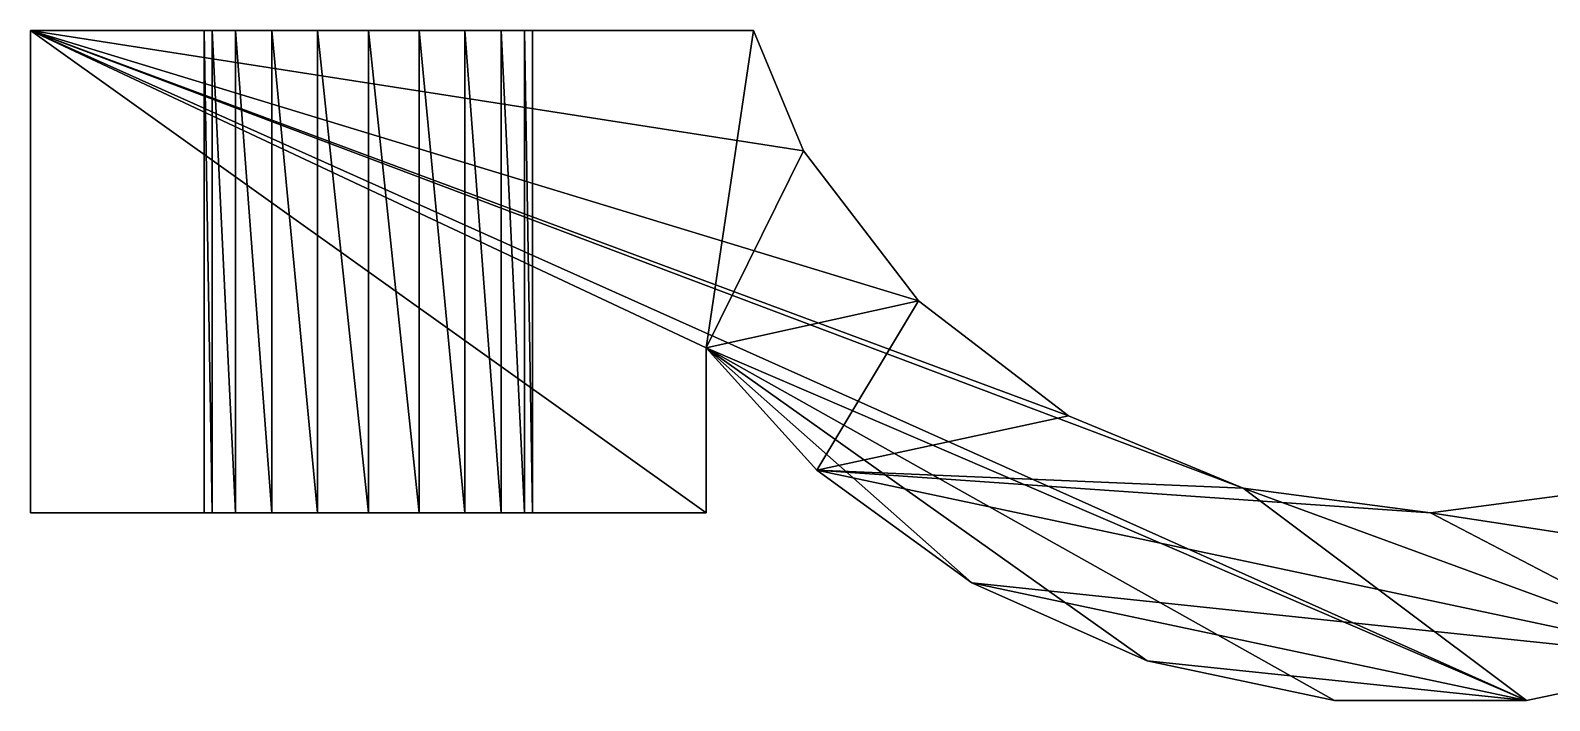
# Model space of a CAD drawing. Header units: metres. Extents: x -39.5 to 34.5, y -10 to 10.
# Drawn here: x -39.5 to -23.77, y -9.45 to -2.5 of the extents above; entities that cross this region are included whole.
import ezdxf

# ---------------------------------------------------------------- set-up
doc = ezdxf.new("R2010")
doc.units = ezdxf.units.M

msp = doc.modelspace()

# ---------------------------------------------------------------- linework, layer by layer
for points in [[(-39.5, -7.5, 17.5), (-39.5, -7.5, 32.5), (-39.5, -2.5, 17.5)], [(-39.5, -2.5, 17.5), (-39.5, -7.5, 32.5), (-39.5, -2.5, 32.5)], [(-39.5, -7.5, 17.5), (-39.5, -2.5, 17.5), (-32.5, -7.5, 17.5)], [(-32.5, -5.79016, 17.5), (-39.5, -2.5, 17.5), (-32.013, -2.5, 17.5)], [(-32.5, -7.5, 17.5), (-39.5, -2.5, 17.5), (-32.5, -5.79016, 17.5)], [(-37.375301, -2.5, 24.000799), (-32.013, -2.5, 17.5), (-39.5, -2.5, 17.5)], [(-39.5, -2.5, 32.5), (-37.616798, -2.5, 24.474701), (-39.5, -2.5, 17.5)], [(-37.616798, -2.5, 24.474701), (-37.375301, -2.5, 24.000799), (-39.5, -2.5, 17.5)], [(-35.474701, -2.5, 26.6168), (-39.5, -2.5, 32.5), (-35.000801, -2.5, 26.375299)], [(-32.013, -2.5, 32.5), (-34.624699, -2.5, 25.999201), (-39.5, -2.5, 32.5)], [(-34.624699, -2.5, 25.999201), (-35.000801, -2.5, 26.375299), (-39.5, -2.5, 32.5)], [(-36.525299, -2.5, 26.6168), (-39.5, -2.5, 32.5), (-36, -2.5, 26.700001)], [(-35.474701, -2.5, 26.6168), (-36, -2.5, 26.700001), (-39.5, -2.5, 32.5)], [(-36.999199, -2.5, 26.375299), (-39.5, -2.5, 32.5), (-36.525299, -2.5, 26.6168)], [(-37.375301, -2.5, 25.999201), (-39.5, -2.5, 32.5), (-36.999199, -2.5, 26.375299)], [(-37.616798, -2.5, 25.525299), (-39.5, -2.5, 32.5), (-37.375301, -2.5, 25.999201)], [(-39.5, -2.5, 32.5), (-37.616798, -2.5, 25.525299), (-37.700001, -2.5, 25)], [(-39.5, -2.5, 32.5), (-37.700001, -2.5, 25), (-37.616798, -2.5, 24.474701)], [(-39.5, -2.5, 32.5), (-39.5, -7.5, 32.5), (-32.5, -7.5, 32.5)], [(-24.007, -9.44796, 32.5), (-39.5, -2.5, 32.5), (-32.5, -5.79016, 32.5)], [(-32.5, -5.79016, 32.5), (-39.5, -2.5, 32.5), (-32.5, -7.5, 32.5)], [(-31.495199, -3.75, 32.5), (-32.013, -2.5, 32.5), (-39.5, -2.5, 32.5)], [(-24.007, -9.44796, 32.5), (-26.941099, -7.24444, 32.5), (-39.5, -2.5, 32.5)], [(-28.75, -6.49519, 32.5), (-30.303301, -5.3033, 32.5), (-39.5, -2.5, 32.5)], [(-30.303301, -5.3033, 32.5), (-31.495199, -3.75, 32.5), (-39.5, -2.5, 32.5)], [(-26.941099, -7.24444, 32.5), (-28.75, -6.49519, 32.5), (-39.5, -2.5, 32.5)], [(-39.5, -7.5, -32.5), (-39.5, -7.5, -17.5), (-39.5, -2.5, -32.5)], [(-39.5, -2.5, -32.5), (-39.5, -7.5, -17.5), (-39.5, -2.5, -17.5)], [(-39.5, -7.5, -32.5), (-39.5, -2.5, -32.5), (-32.5, -7.5, -32.5)], [(-32.5, -5.79016, -32.5), (-39.5, -2.5, -32.5), (-32.013, -2.5, -32.5)], [(-32.5, -7.5, -32.5), (-39.5, -2.5, -32.5), (-32.5, -5.79016, -32.5)], [(-36.999199, -2.5, -29.441999), (-32.013, -2.5, -32.5), (-39.5, -2.5, -32.5)], [(-39.5, -2.5, -17.5), (-37.616798, -2.5, -28.591999), (-39.5, -2.5, -32.5)], [(-37.616798, -2.5, -28.591999), (-37.375301, -2.5, -29.065901), (-39.5, -2.5, -32.5)], [(-37.375301, -2.5, -29.065901), (-36.999199, -2.5, -29.441999), (-39.5, -2.5, -32.5)], [(-37.700001, -2.5, -21.9333), (-39.5, -2.5, -17.5), (-37.616798, -2.5, -21.408001)], [(-36.525299, -2.5, -26.4499), (-39.5, -2.5, -17.5), (-37.616798, -2.5, -22.4587)], [(-36.999199, -2.5, -26.691299), (-39.5, -2.5, -17.5), (-36.525299, -2.5, -26.4499)], [(-37.616798, -2.5, -22.4587), (-39.5, -2.5, -17.5), (-37.700001, -2.5, -21.9333)], [(-39.5, -2.5, -17.5), (-36.999199, -2.5, -26.691299), (-37.375301, -2.5, -27.0674)], [(-39.5, -2.5, -17.5), (-37.375301, -2.5, -27.0674), (-37.616798, -2.5, -27.5413)], [(-39.5, -2.5, -17.5), (-37.616798, -2.5, -27.5413), (-37.700001, -2.5, -28.0667)], [(-39.5, -2.5, -17.5), (-37.700001, -2.5, -28.0667), (-37.616798, -2.5, -28.591999)], [(-36, -2.5, -20.233299), (-39.5, -2.5, -17.5), (-35.474701, -2.5, -20.3165)], [(-32.013, -2.5, -17.5), (-35.000801, -2.5, -20.558001), (-39.5, -2.5, -17.5)], [(-35.000801, -2.5, -20.558001), (-35.474701, -2.5, -20.3165), (-39.5, -2.5, -17.5)], [(-37.616798, -2.5, -21.408001), (-39.5, -2.5, -17.5), (-37.375301, -2.5, -20.934099)], [(-36, -2.5, -20.233299), (-36.525299, -2.5, -20.3165), (-39.5, -2.5, -17.5)], [(-36.525299, -2.5, -20.3165), (-36.999199, -2.5, -20.558001), (-39.5, -2.5, -17.5)], [(-36.999199, -2.5, -20.558001), (-37.375301, -2.5, -20.934099), (-39.5, -2.5, -17.5)], [(-39.5, -2.5, -17.5), (-39.5, -7.5, -17.5), (-32.5, -7.5, -17.5)], [(-24.007, -9.44796, -17.5), (-39.5, -2.5, -17.5), (-32.5, -5.79016, -17.5)], [(-32.5, -5.79016, -17.5), (-39.5, -2.5, -17.5), (-32.5, -7.5, -17.5)], [(-31.495199, -3.75, -17.5), (-32.013, -2.5, -17.5), (-39.5, -2.5, -17.5)], [(-24.007, -9.44796, -17.5), (-26.941099, -7.24444, -17.5), (-39.5, -2.5, -17.5)], [(-28.75, -6.49519, -17.5), (-30.303301, -5.3033, -17.5), (-39.5, -2.5, -17.5)], [(-30.303301, -5.3033, -17.5), (-31.495199, -3.75, -17.5), (-39.5, -2.5, -17.5)], [(-26.941099, -7.24444, -17.5), (-28.75, -6.49519, -17.5), (-39.5, -2.5, -17.5)], [(-37.616798, -7.5, 24.474701), (-37.616798, -2.5, 24.474701), (-37.700001, -2.5, 25)], [(-37.700001, -7.5, 25), (-37.616798, -7.5, 24.474701), (-37.700001, -2.5, 25)], [(-37.700001, -2.5, 25), (-37.616798, -2.5, 25.525299), (-37.616798, -7.5, 25.525299)], [(-37.700001, -7.5, 25), (-37.700001, -2.5, 25), (-37.616798, -7.5, 25.525299)], [(-37.616798, -7.5, -28.591999), (-37.616798, -2.5, -28.591999), (-37.700001, -2.5, -28.0667)], [(-37.700001, -7.5, -28.0667), (-37.616798, -7.5, -28.591999), (-37.700001, -2.5, -28.0667)], [(-37.700001, -2.5, -28.0667), (-37.616798, -2.5, -27.5413), (-37.616798, -7.5, -27.5413)], [(-37.700001, -7.5, -28.0667), (-37.700001, -2.5, -28.0667), (-37.616798, -7.5, -27.5413)], [(-37.616798, -7.5, -22.4587), (-37.616798, -2.5, -22.4587), (-37.700001, -2.5, -21.9333)], [(-37.700001, -7.5, -21.9333), (-37.616798, -7.5, -22.4587), (-37.700001, -2.5, -21.9333)], [(-37.700001, -2.5, -21.9333), (-37.616798, -2.5, -21.408001), (-37.616798, -7.5, -21.408001)], [(-37.700001, -7.5, -21.9333), (-37.700001, -2.5, -21.9333), (-37.616798, -7.5, -21.408001)], [(-37.375301, -7.5, 24.000799), (-37.375301, -2.5, 24.000799), (-37.616798, -2.5, 24.474701)], [(-37.616798, -7.5, 24.474701), (-37.375301, -7.5, 24.000799), (-37.616798, -2.5, 24.474701)], [(-37.616798, -2.5, 25.525299), (-37.375301, -2.5, 25.999201), (-37.375301, -7.5, 25.999201)], [(-37.616798, -7.5, 25.525299), (-37.616798, -2.5, 25.525299), (-37.375301, -7.5, 25.999201)], [(-37.375301, -2.5, -22.9326), (-36, -2.5, -26.366699), (-37.616798, -2.5, -22.4587)], [(-36.525299, -2.5, -26.4499), (-37.616798, -2.5, -22.4587), (-36, -2.5, -26.366699)], [(-37.375301, -7.5, -29.065901), (-37.375301, -2.5, -29.065901), (-37.616798, -2.5, -28.591999)], [(-37.616798, -7.5, -28.591999), (-37.375301, -7.5, -29.065901), (-37.616798, -2.5, -28.591999)], [(-37.616798, -2.5, -27.5413), (-37.375301, -2.5, -27.0674), (-37.375301, -7.5, -27.0674)], [(-37.616798, -7.5, -27.5413), (-37.616798, -2.5, -27.5413), (-37.375301, -7.5, -27.0674)], [(-37.375301, -7.5, -22.9326), (-37.375301, -2.5, -22.9326), (-37.616798, -2.5, -22.4587)], [(-37.616798, -7.5, -22.4587), (-37.375301, -7.5, -22.9326), (-37.616798, -2.5, -22.4587)], [(-37.616798, -2.5, -21.408001), (-37.375301, -2.5, -20.934099), (-37.375301, -7.5, -20.934099)], [(-37.616798, -7.5, -21.408001), (-37.616798, -2.5, -21.408001), (-37.375301, -7.5, -20.934099)], [(-36.999199, -2.5, 23.624701), (-32.013, -2.5, 17.5), (-37.375301, -2.5, 24.000799)], [(-36.999199, -7.5, 23.624701), (-36.999199, -2.5, 23.624701), (-37.375301, -2.5, 24.000799)], [(-37.375301, -7.5, 24.000799), (-36.999199, -7.5, 23.624701), (-37.375301, -2.5, 24.000799)], [(-37.375301, -2.5, 25.999201), (-36.999199, -2.5, 26.375299), (-36.999199, -7.5, 26.375299)], [(-37.375301, -7.5, 25.999201), (-37.375301, -2.5, 25.999201), (-36.999199, -7.5, 26.375299)], [(-36.999199, -2.5, -23.308701), (-36, -2.5, -26.366699), (-37.375301, -2.5, -22.9326)], [(-36.999199, -7.5, -29.441999), (-36.999199, -2.5, -29.441999), (-37.375301, -2.5, -29.065901)], [(-37.375301, -7.5, -29.065901), (-36.999199, -7.5, -29.441999), (-37.375301, -2.5, -29.065901)], [(-37.375301, -2.5, -27.0674), (-36.999199, -2.5, -26.691299), (-36.999199, -7.5, -26.691299)], [(-37.375301, -7.5, -27.0674), (-37.375301, -2.5, -27.0674), (-36.999199, -7.5, -26.691299)], [(-36.999199, -7.5, -23.308701), (-36.999199, -2.5, -23.308701), (-37.375301, -2.5, -22.9326)], [(-37.375301, -7.5, -22.9326), (-36.999199, -7.5, -23.308701), (-37.375301, -2.5, -22.9326)], [(-37.375301, -2.5, -20.934099), (-36.999199, -2.5, -20.558001), (-36.999199, -7.5, -20.558001)], [(-37.375301, -7.5, -20.934099), (-37.375301, -2.5, -20.934099), (-36.999199, -7.5, -20.558001)], [(-36.525299, -2.5, 23.3832), (-32.013, -2.5, 17.5), (-36.999199, -2.5, 23.624701)], [(-36.525299, -7.5, 23.3832), (-36.525299, -2.5, 23.3832), (-36.999199, -2.5, 23.624701)], [(-36.999199, -7.5, 23.624701), (-36.525299, -7.5, 23.3832), (-36.999199, -2.5, 23.624701)], [(-36.525299, -2.5, 26.6168), (-36.525299, -7.5, 26.6168), (-36.999199, -2.5, 26.375299)], [(-36.999199, -2.5, 26.375299), (-36.525299, -7.5, 26.6168), (-36.999199, -7.5, 26.375299)], [(-36.525299, -2.5, -29.6835), (-32.013, -2.5, -32.5), (-36.999199, -2.5, -29.441999)], [(-36, -2.5, -26.366699), (-36.999199, -2.5, -23.308701), (-35.474701, -2.5, -26.4499)], [(-36.525299, -2.5, -23.5501), (-35.474701, -2.5, -26.4499), (-36.999199, -2.5, -23.308701)], [(-36.525299, -7.5, -29.6835), (-36.525299, -2.5, -29.6835), (-36.999199, -2.5, -29.441999)], [(-36.999199, -7.5, -29.441999), (-36.525299, -7.5, -29.6835), (-36.999199, -2.5, -29.441999)], [(-36.525299, -2.5, -26.4499), (-36.525299, -7.5, -26.4499), (-36.999199, -2.5, -26.691299)], [(-36.999199, -2.5, -26.691299), (-36.525299, -7.5, -26.4499), (-36.999199, -7.5, -26.691299)], [(-36.525299, -7.5, -23.5501), (-36.525299, -2.5, -23.5501), (-36.999199, -2.5, -23.308701)], [(-36.999199, -7.5, -23.308701), (-36.525299, -7.5, -23.5501), (-36.999199, -2.5, -23.308701)], [(-36.525299, -2.5, -20.3165), (-36.525299, -7.5, -20.3165), (-36.999199, -2.5, -20.558001)], [(-36.999199, -2.5, -20.558001), (-36.525299, -7.5, -20.3165), (-36.999199, -7.5, -20.558001)], [(-36, -2.5, 23.299999), (-32.013, -2.5, 17.5), (-36.525299, -2.5, 23.3832)], [(-36, -7.5, 23.299999), (-36, -2.5, 23.299999), (-36.525299, -2.5, 23.3832)], [(-36.525299, -7.5, 23.3832), (-36, -7.5, 23.299999), (-36.525299, -2.5, 23.3832)], [(-36, -2.5, 26.700001), (-36, -7.5, 26.700001), (-36.525299, -2.5, 26.6168)], [(-36.525299, -2.5, 26.6168), (-36, -7.5, 26.700001), (-36.525299, -7.5, 26.6168)], [(-35.000801, -2.5, -26.691299), (-36.525299, -2.5, -23.5501), (-34.624699, -2.5, -27.0674)], [(-36, -2.5, -23.633301), (-34.624699, -2.5, -27.0674), (-36.525299, -2.5, -23.5501)], [(-36.525299, -2.5, -23.5501), (-35.000801, -2.5, -26.691299), (-35.474701, -2.5, -26.4499)], [(-36, -2.5, -29.766701), (-32.013, -2.5, -32.5), (-36.525299, -2.5, -29.6835)], [(-36, -7.5, -29.766701), (-36, -2.5, -29.766701), (-36.525299, -2.5, -29.6835)], [(-36.525299, -7.5, -29.6835), (-36, -7.5, -29.766701), (-36.525299, -2.5, -29.6835)], [(-36, -2.5, -26.366699), (-36, -7.5, -26.366699), (-36.525299, -2.5, -26.4499)], [(-36.525299, -2.5, -26.4499), (-36, -7.5, -26.366699), (-36.525299, -7.5, -26.4499)], [(-36, -7.5, -23.633301), (-36, -2.5, -23.633301), (-36.525299, -2.5, -23.5501)], [(-36.525299, -7.5, -23.5501), (-36, -7.5, -23.633301), (-36.525299, -2.5, -23.5501)], [(-36, -2.5, -20.233299), (-36, -7.5, -20.233299), (-36.525299, -2.5, -20.3165)], [(-36.525299, -2.5, -20.3165), (-36, -7.5, -20.233299), (-36.525299, -7.5, -20.3165)], [(-35.474701, -2.5, 23.3832), (-32.013, -2.5, 17.5), (-36, -2.5, 23.299999)], [(-35.474701, -7.5, 23.3832), (-35.474701, -2.5, 23.3832), (-36, -2.5, 23.299999)], [(-36, -7.5, 23.299999), (-35.474701, -7.5, 23.3832), (-36, -2.5, 23.299999)], [(-35.474701, -2.5, 26.6168), (-35.474701, -7.5, 26.6168), (-36, -2.5, 26.700001)], [(-36, -2.5, 26.700001), (-35.474701, -7.5, 26.6168), (-36, -7.5, 26.700001)], [(-35.474701, -2.5, -29.6835), (-32.013, -2.5, -32.5), (-36, -2.5, -29.766701)], [(-35.474701, -2.5, -23.5501), (-34.624699, -2.5, -27.0674), (-36, -2.5, -23.633301)], [(-35.474701, -7.5, -29.6835), (-35.474701, -2.5, -29.6835), (-36, -2.5, -29.766701)], [(-36, -7.5, -29.766701), (-35.474701, -7.5, -29.6835), (-36, -2.5, -29.766701)], [(-35.474701, -2.5, -26.4499), (-35.474701, -7.5, -26.4499), (-36, -2.5, -26.366699)], [(-36, -2.5, -26.366699), (-35.474701, -7.5, -26.4499), (-36, -7.5, -26.366699)], [(-35.474701, -7.5, -23.5501), (-35.474701, -2.5, -23.5501), (-36, -2.5, -23.633301)], [(-36, -7.5, -23.633301), (-35.474701, -7.5, -23.5501), (-36, -2.5, -23.633301)], [(-35.474701, -2.5, -20.3165), (-35.474701, -7.5, -20.3165), (-36, -2.5, -20.233299)], [(-36, -2.5, -20.233299), (-35.474701, -7.5, -20.3165), (-36, -7.5, -20.233299)], [(-35.000801, -2.5, 23.624701), (-32.013, -2.5, 17.5), (-35.474701, -2.5, 23.3832)], [(-35.000801, -7.5, 23.624701), (-35.000801, -2.5, 23.624701), (-35.474701, -2.5, 23.3832)], [(-35.474701, -7.5, 23.3832), (-35.000801, -7.5, 23.624701), (-35.474701, -2.5, 23.3832)], [(-35.000801, -2.5, 26.375299), (-35.000801, -7.5, 26.375299), (-35.474701, -2.5, 26.6168)], [(-35.474701, -2.5, 26.6168), (-35.000801, -7.5, 26.375299), (-35.474701, -7.5, 26.6168)], [(-35.000801, -2.5, -29.441999), (-32.013, -2.5, -32.5), (-35.474701, -2.5, -29.6835)], [(-35.000801, -2.5, -23.308701), (-34.624699, -2.5, -27.0674), (-35.474701, -2.5, -23.5501)], [(-35.000801, -7.5, -29.441999), (-35.000801, -2.5, -29.441999), (-35.474701, -2.5, -29.6835)], [(-35.474701, -7.5, -29.6835), (-35.000801, -7.5, -29.441999), (-35.474701, -2.5, -29.6835)], [(-35.000801, -2.5, -26.691299), (-35.000801, -7.5, -26.691299), (-35.474701, -2.5, -26.4499)], [(-35.474701, -2.5, -26.4499), (-35.000801, -7.5, -26.691299), (-35.474701, -7.5, -26.4499)], [(-35.000801, -7.5, -23.308701), (-35.000801, -2.5, -23.308701), (-35.474701, -2.5, -23.5501)], [(-35.474701, -7.5, -23.5501), (-35.000801, -7.5, -23.308701), (-35.474701, -2.5, -23.5501)], [(-35.000801, -2.5, -20.558001), (-35.000801, -7.5, -20.558001), (-35.474701, -2.5, -20.3165)], [(-35.474701, -2.5, -20.3165), (-35.000801, -7.5, -20.558001), (-35.474701, -7.5, -20.3165)], [(-34.624699, -2.5, 24.000799), (-32.013, -2.5, 17.5), (-35.000801, -2.5, 23.624701)], [(-34.624699, -2.5, 24.000799), (-35.000801, -2.5, 23.624701), (-34.624699, -7.5, 24.000799)], [(-34.624699, -7.5, 24.000799), (-35.000801, -2.5, 23.624701), (-35.000801, -7.5, 23.624701)], [(-34.624699, -2.5, 25.999201), (-34.624699, -7.5, 25.999201), (-35.000801, -2.5, 26.375299)], [(-35.000801, -2.5, 26.375299), (-34.624699, -7.5, 25.999201), (-35.000801, -7.5, 26.375299)], [(-34.624699, -2.5, -29.065901), (-32.013, -2.5, -32.5), (-35.000801, -2.5, -29.441999)], [(-34.624699, -2.5, -22.9326), (-34.624699, -2.5, -27.0674), (-35.000801, -2.5, -23.308701)], [(-32.013, -2.5, -17.5), (-34.624699, -2.5, -20.934099), (-35.000801, -2.5, -20.558001)], [(-34.624699, -2.5, -29.065901), (-35.000801, -2.5, -29.441999), (-34.624699, -7.5, -29.065901)], [(-34.624699, -7.5, -29.065901), (-35.000801, -2.5, -29.441999), (-35.000801, -7.5, -29.441999)], [(-34.624699, -2.5, -27.0674), (-34.624699, -7.5, -27.0674), (-35.000801, -2.5, -26.691299)], [(-35.000801, -2.5, -26.691299), (-34.624699, -7.5, -27.0674), (-35.000801, -7.5, -26.691299)], [(-34.624699, -2.5, -22.9326), (-35.000801, -2.5, -23.308701), (-34.624699, -7.5, -22.9326)], [(-34.624699, -7.5, -22.9326), (-35.000801, -2.5, -23.308701), (-35.000801, -7.5, -23.308701)], [(-34.624699, -2.5, -20.934099), (-34.624699, -7.5, -20.934099), (-35.000801, -2.5, -20.558001)], [(-35.000801, -2.5, -20.558001), (-34.624699, -7.5, -20.934099), (-35.000801, -7.5, -20.558001)], [(-34.383202, -2.5, 24.474701), (-32.013, -2.5, 17.5), (-34.624699, -2.5, 24.000799)], [(-32.013, -2.5, 32.5), (-34.383202, -2.5, 25.525299), (-34.624699, -2.5, 25.999201)], [(-34.383202, -2.5, 24.474701), (-34.624699, -2.5, 24.000799), (-34.383202, -7.5, 24.474701)], [(-34.383202, -7.5, 24.474701), (-34.624699, -2.5, 24.000799), (-34.624699, -7.5, 24.000799)], [(-34.383202, -2.5, 25.525299), (-34.383202, -7.5, 25.525299), (-34.624699, -2.5, 25.999201)], [(-34.624699, -2.5, 25.999201), (-34.383202, -7.5, 25.525299), (-34.624699, -7.5, 25.999201)], [(-34.383202, -2.5, -28.591999), (-32.013, -2.5, -32.5), (-34.624699, -2.5, -29.065901)], [(-32.013, -2.5, -17.5), (-34.383202, -2.5, -27.5413), (-34.624699, -2.5, -27.0674)], [(-34.383202, -2.5, -22.4587), (-34.624699, -2.5, -27.0674), (-34.624699, -2.5, -22.9326)], [(-32.013, -2.5, -17.5), (-34.624699, -2.5, -27.0674), (-34.383202, -2.5, -22.4587)], [(-34.624699, -2.5, -20.934099), (-32.013, -2.5, -17.5), (-34.383202, -2.5, -21.408001)], [(-34.383202, -2.5, -28.591999), (-34.624699, -2.5, -29.065901), (-34.383202, -7.5, -28.591999)], [(-34.383202, -7.5, -28.591999), (-34.624699, -2.5, -29.065901), (-34.624699, -7.5, -29.065901)], [(-34.383202, -2.5, -27.5413), (-34.383202, -7.5, -27.5413), (-34.624699, -2.5, -27.0674)], [(-34.624699, -2.5, -27.0674), (-34.383202, -7.5, -27.5413), (-34.624699, -7.5, -27.0674)], [(-34.383202, -2.5, -22.4587), (-34.624699, -2.5, -22.9326), (-34.383202, -7.5, -22.4587)], [(-34.383202, -7.5, -22.4587), (-34.624699, -2.5, -22.9326), (-34.624699, -7.5, -22.9326)], [(-34.383202, -2.5, -21.408001), (-34.383202, -7.5, -21.408001), (-34.624699, -2.5, -20.934099)], [(-34.624699, -2.5, -20.934099), (-34.383202, -7.5, -21.408001), (-34.624699, -7.5, -20.934099)], [(-32.013, -2.5, 32.5), (-32.013, -2.5, 17.5), (-34.383202, -2.5, 24.474701)], [(-32.013, -2.5, 32.5), (-34.383202, -2.5, 24.474701), (-34.299999, -2.5, 25)], [(-34.383202, -2.5, 25.525299), (-32.013, -2.5, 32.5), (-34.299999, -2.5, 25)], [(-34.299999, -2.5, 25), (-34.383202, -2.5, 24.474701), (-34.299999, -7.5, 25)], [(-34.299999, -7.5, 25), (-34.383202, -2.5, 24.474701), (-34.383202, -7.5, 24.474701)], [(-34.299999, -2.5, 25), (-34.299999, -7.5, 25), (-34.383202, -2.5, 25.525299)], [(-34.383202, -2.5, 25.525299), (-34.299999, -7.5, 25), (-34.383202, -7.5, 25.525299)], [(-34.383202, -2.5, -27.5413), (-32.013, -2.5, -32.5), (-34.299999, -2.5, -28.0667)], [(-34.299999, -2.5, -28.0667), (-32.013, -2.5, -32.5), (-34.383202, -2.5, -28.591999)], [(-32.013, -2.5, -17.5), (-32.013, -2.5, -32.5), (-34.383202, -2.5, -27.5413)], [(-34.299999, -2.5, -21.9333), (-32.013, -2.5, -17.5), (-34.383202, -2.5, -22.4587)], [(-34.383202, -2.5, -21.408001), (-32.013, -2.5, -17.5), (-34.299999, -2.5, -21.9333)], [(-34.299999, -2.5, -28.0667), (-34.383202, -2.5, -28.591999), (-34.299999, -7.5, -28.0667)], [(-34.299999, -7.5, -28.0667), (-34.383202, -2.5, -28.591999), (-34.383202, -7.5, -28.591999)], [(-34.299999, -2.5, -28.0667), (-34.299999, -7.5, -28.0667), (-34.383202, -2.5, -27.5413)], [(-34.383202, -2.5, -27.5413), (-34.299999, -7.5, -28.0667), (-34.383202, -7.5, -27.5413)], [(-34.299999, -2.5, -21.9333), (-34.383202, -2.5, -22.4587), (-34.299999, -7.5, -21.9333)], [(-34.299999, -7.5, -21.9333), (-34.383202, -2.5, -22.4587), (-34.383202, -7.5, -22.4587)], [(-34.299999, -2.5, -21.9333), (-34.299999, -7.5, -21.9333), (-34.383202, -2.5, -21.408001)], [(-34.383202, -2.5, -21.408001), (-34.299999, -7.5, -21.9333), (-34.383202, -7.5, -21.408001)], [(-32.5, -5.79016, 17.5), (-32.013, -2.5, 17.5), (-31.495199, -3.75, 17.5)], [(-32.5, -5.79016, -32.5), (-32.013, -2.5, -32.5), (-31.495199, -3.75, -32.5)], [(-32.013, -2.5, 32.5), (-31.495199, -3.75, 32.5), (-31.495199, -3.75, 17.5)], [(-32.013, -2.5, 17.5), (-32.013, -2.5, 32.5), (-31.495199, -3.75, 17.5)], [(-32.013, -2.5, -17.5), (-31.495199, -3.75, -17.5), (-31.495199, -3.75, -32.5)], [(-32.013, -2.5, -32.5), (-32.013, -2.5, -17.5), (-31.495199, -3.75, -32.5)], [(-32.5, -5.79016, 17.5), (-31.495199, -3.75, 17.5), (-30.303301, -5.3033, 17.5)], [(-32.5, -5.79016, -32.5), (-31.495199, -3.75, -32.5), (-30.303301, -5.3033, -32.5)], [(-31.495199, -3.75, 32.5), (-30.303301, -5.3033, 32.5), (-30.303301, -5.3033, 17.5)], [(-31.495199, -3.75, 17.5), (-31.495199, -3.75, 32.5), (-30.303301, -5.3033, 17.5)], [(-31.495199, -3.75, -17.5), (-30.303301, -5.3033, -17.5), (-30.303301, -5.3033, -32.5)], [(-31.495199, -3.75, -32.5), (-31.495199, -3.75, -17.5), (-30.303301, -5.3033, -32.5)], [(-32.5, -5.79016, 17.5), (-30.303301, -5.3033, 17.5), (-31.356701, -7.05988, 17.5)], [(-32.5, -5.79016, -32.5), (-30.303301, -5.3033, -32.5), (-31.356701, -7.05988, -32.5)], [(-30.303301, -5.3033, 17.5), (-28.75, -6.49519, 17.5), (-31.356701, -7.05988, 17.5)], [(-30.303301, -5.3033, -32.5), (-28.75, -6.49519, -32.5), (-31.356701, -7.05988, -32.5)], [(-28.75, -6.49519, 32.5), (-28.75, -6.49519, 17.5), (-30.303301, -5.3033, 32.5)], [(-30.303301, -5.3033, 32.5), (-28.75, -6.49519, 17.5), (-30.303301, -5.3033, 17.5)], [(-28.75, -6.49519, -17.5), (-28.75, -6.49519, -32.5), (-30.303301, -5.3033, -17.5)], [(-30.303301, -5.3033, -17.5), (-28.75, -6.49519, -32.5), (-30.303301, -5.3033, -32.5)], [(-29.75, -8.22724, 32.5), (-32.5, -5.79016, 32.5), (-31.356701, -7.05988, 32.5)], [(-27.935699, -9.03504, 32.5), (-32.5, -5.79016, 32.5), (-29.75, -8.22724, 32.5)], [(-27.935699, -9.03504, 32.5), (-25.993, -9.44796, 32.5), (-32.5, -5.79016, 32.5)], [(-25.993, -9.44796, 32.5), (-24.007, -9.44796, 32.5), (-32.5, -5.79016, 32.5)], [(-32.5, -7.5, 32.5), (-32.5, -7.5, 17.5), (-32.5, -5.79016, 17.5)], [(-32.5, -5.79016, 32.5), (-32.5, -7.5, 32.5), (-32.5, -5.79016, 17.5)], [(-32.5, -5.79016, 17.5), (-31.356701, -7.05988, 17.5), (-32.5, -5.79016, 32.5)], [(-32.5, -5.79016, 32.5), (-31.356701, -7.05988, 17.5), (-31.356701, -7.05988, 32.5)], [(-29.75, -8.22724, -17.5), (-32.5, -5.79016, -17.5), (-31.356701, -7.05988, -17.5)], [(-27.935699, -9.03504, -17.5), (-32.5, -5.79016, -17.5), (-29.75, -8.22724, -17.5)], [(-27.935699, -9.03504, -17.5), (-25.993, -9.44796, -17.5), (-32.5, -5.79016, -17.5)], [(-25.993, -9.44796, -17.5), (-24.007, -9.44796, -17.5), (-32.5, -5.79016, -17.5)], [(-32.5, -7.5, -17.5), (-32.5, -7.5, -32.5), (-32.5, -5.79016, -32.5)], [(-32.5, -5.79016, -17.5), (-32.5, -7.5, -17.5), (-32.5, -5.79016, -32.5)], [(-32.5, -5.79016, -32.5), (-31.356701, -7.05988, -32.5), (-32.5, -5.79016, -17.5)], [(-32.5, -5.79016, -17.5), (-31.356701, -7.05988, -32.5), (-31.356701, -7.05988, -17.5)], [(-31.356701, -7.05988, 17.5), (-28.75, -6.49519, 17.5), (-26.941099, -7.24444, 17.5)], [(-31.356701, -7.05988, -32.5), (-28.75, -6.49519, -32.5), (-26.941099, -7.24444, -32.5)], [(-26.941099, -7.24444, 32.5), (-26.941099, -7.24444, 17.5), (-28.75, -6.49519, 32.5)], [(-28.75, -6.49519, 32.5), (-26.941099, -7.24444, 17.5), (-28.75, -6.49519, 17.5)], [(-26.941099, -7.24444, -17.5), (-26.941099, -7.24444, -32.5), (-28.75, -6.49519, -17.5)], [(-28.75, -6.49519, -17.5), (-26.941099, -7.24444, -32.5), (-28.75, -6.49519, -32.5)], [(-31.356701, -7.05988, 17.5), (-22.064301, -9.03504, 17.5), (-29.75, -8.22724, 17.5)], [(-31.356701, -7.05988, 17.5), (-25, -7.5, 17.5), (-22.064301, -9.03504, 17.5)], [(-31.356701, -7.05988, 17.5), (-26.941099, -7.24444, 17.5), (-25, -7.5, 17.5)], [(-31.356701, -7.05988, 32.5), (-31.356701, -7.05988, 17.5), (-29.75, -8.22724, 17.5)], [(-29.75, -8.22724, 32.5), (-31.356701, -7.05988, 32.5), (-29.75, -8.22724, 17.5)], [(-31.356701, -7.05988, -32.5), (-22.064301, -9.03504, -32.5), (-29.75, -8.22724, -32.5)], [(-31.356701, -7.05988, -32.5), (-25, -7.5, -32.5), (-22.064301, -9.03504, -32.5)], [(-31.356701, -7.05988, -32.5), (-26.941099, -7.24444, -32.5), (-25, -7.5, -32.5)], [(-31.356701, -7.05988, -17.5), (-31.356701, -7.05988, -32.5), (-29.75, -8.22724, -32.5)], [(-29.75, -8.22724, -17.5), (-31.356701, -7.05988, -17.5), (-29.75, -8.22724, -32.5)], [(-25, -7.5, 32.5), (-26.941099, -7.24444, 32.5), (-22.064301, -9.03504, 32.5)], [(-24.007, -9.44796, 32.5), (-22.064301, -9.03504, 32.5), (-26.941099, -7.24444, 32.5)], [(-25, -7.5, 32.5), (-25, -7.5, 17.5), (-26.941099, -7.24444, 32.5)], [(-26.941099, -7.24444, 32.5), (-25, -7.5, 17.5), (-26.941099, -7.24444, 17.5)], [(-25, -7.5, -17.5), (-26.941099, -7.24444, -17.5), (-22.064301, -9.03504, -17.5)], [(-24.007, -9.44796, -17.5), (-22.064301, -9.03504, -17.5), (-26.941099, -7.24444, -17.5)], [(-25, -7.5, -17.5), (-25, -7.5, -32.5), (-26.941099, -7.24444, -17.5)], [(-26.941099, -7.24444, -17.5), (-25, -7.5, -32.5), (-26.941099, -7.24444, -32.5)], [(-22.064301, -9.03504, 17.5), (-25, -7.5, 17.5), (-23.058901, -7.24444, 17.5)], [(-23.058901, -7.24444, 32.5), (-25, -7.5, 32.5), (-20.25, -8.22724, 32.5)], [(-23.058901, -7.24444, 32.5), (-23.058901, -7.24444, 17.5), (-25, -7.5, 32.5)], [(-25, -7.5, 32.5), (-23.058901, -7.24444, 17.5), (-25, -7.5, 17.5)], [(-22.064301, -9.03504, -32.5), (-25, -7.5, -32.5), (-23.058901, -7.24444, -32.5)], [(-23.058901, -7.24444, -17.5), (-25, -7.5, -17.5), (-20.25, -8.22724, -17.5)], [(-23.058901, -7.24444, -17.5), (-23.058901, -7.24444, -32.5), (-25, -7.5, -17.5)], [(-25, -7.5, -17.5), (-23.058901, -7.24444, -32.5), (-25, -7.5, -32.5)], [(-36.999199, -7.5, 23.624701), (-39.5, -7.5, 17.5), (-32.5, -7.5, 17.5)], [(-39.5, -7.5, 32.5), (-39.5, -7.5, 17.5), (-37.616798, -7.5, 24.474701)], [(-39.5, -7.5, 32.5), (-37.616798, -7.5, 24.474701), (-37.700001, -7.5, 25)], [(-39.5, -7.5, 32.5), (-37.700001, -7.5, 25), (-37.616798, -7.5, 25.525299)], [(-39.5, -7.5, 32.5), (-37.616798, -7.5, 25.525299), (-37.375301, -7.5, 25.999201)], [(-39.5, -7.5, 32.5), (-37.375301, -7.5, 25.999201), (-36.999199, -7.5, 26.375299)], [(-32.5, -7.5, 32.5), (-39.5, -7.5, 32.5), (-36.525299, -7.5, 26.6168)], [(-37.375301, -7.5, 24.000799), (-39.5, -7.5, 17.5), (-36.999199, -7.5, 23.624701)], [(-37.616798, -7.5, 24.474701), (-39.5, -7.5, 17.5), (-37.375301, -7.5, 24.000799)], [(-36.999199, -7.5, 26.375299), (-36.525299, -7.5, 26.6168), (-39.5, -7.5, 32.5)], [(-36.525299, -7.5, -29.6835), (-39.5, -7.5, -32.5), (-32.5, -7.5, -32.5)], [(-39.5, -7.5, -17.5), (-39.5, -7.5, -32.5), (-37.616798, -7.5, -28.591999)], [(-39.5, -7.5, -17.5), (-37.616798, -7.5, -28.591999), (-37.700001, -7.5, -28.0667)], [(-39.5, -7.5, -17.5), (-37.700001, -7.5, -28.0667), (-37.616798, -7.5, -27.5413)], [(-37.616798, -7.5, -22.4587), (-37.700001, -7.5, -21.9333), (-39.5, -7.5, -17.5)], [(-39.5, -7.5, -17.5), (-37.616798, -7.5, -27.5413), (-37.375301, -7.5, -27.0674)], [(-39.5, -7.5, -17.5), (-37.375301, -7.5, -27.0674), (-36.999199, -7.5, -26.691299)], [(-39.5, -7.5, -17.5), (-36.999199, -7.5, -26.691299), (-36.525299, -7.5, -26.4499)], [(-36.999199, -7.5, -29.441999), (-39.5, -7.5, -32.5), (-36.525299, -7.5, -29.6835)], [(-37.375301, -7.5, -29.065901), (-39.5, -7.5, -32.5), (-36.999199, -7.5, -29.441999)], [(-37.616798, -7.5, -28.591999), (-39.5, -7.5, -32.5), (-37.375301, -7.5, -29.065901)], [(-39.5, -7.5, -17.5), (-36.525299, -7.5, -26.4499), (-37.616798, -7.5, -22.4587)], [(-36.999199, -7.5, -20.558001), (-39.5, -7.5, -17.5), (-37.375301, -7.5, -20.934099)], [(-32.5, -7.5, -17.5), (-39.5, -7.5, -17.5), (-36.999199, -7.5, -20.558001)], [(-37.616798, -7.5, -21.408001), (-37.375301, -7.5, -20.934099), (-39.5, -7.5, -17.5)], [(-37.700001, -7.5, -21.9333), (-37.616798, -7.5, -21.408001), (-39.5, -7.5, -17.5)], [(-37.616798, -7.5, -22.4587), (-36.525299, -7.5, -26.4499), (-36, -7.5, -26.366699)], [(-37.375301, -7.5, -22.9326), (-37.616798, -7.5, -22.4587), (-36, -7.5, -26.366699)], [(-36.999199, -7.5, -23.308701), (-37.375301, -7.5, -22.9326), (-36, -7.5, -26.366699)], [(-36.525299, -7.5, 23.3832), (-36.999199, -7.5, 23.624701), (-32.5, -7.5, 17.5)], [(-36.525299, -7.5, -23.5501), (-36.999199, -7.5, -23.308701), (-35.474701, -7.5, -26.4499)], [(-32.5, -7.5, -17.5), (-36.999199, -7.5, -20.558001), (-36.525299, -7.5, -20.3165)], [(-36.999199, -7.5, -23.308701), (-36, -7.5, -26.366699), (-35.474701, -7.5, -26.4499)], [(-36, -7.5, 23.299999), (-36.525299, -7.5, 23.3832), (-32.5, -7.5, 17.5)], [(-32.5, -7.5, 32.5), (-36.525299, -7.5, 26.6168), (-36, -7.5, 26.700001)], [(-36, -7.5, -29.766701), (-36.525299, -7.5, -29.6835), (-32.5, -7.5, -32.5)], [(-36.525299, -7.5, -20.3165), (-36, -7.5, -20.233299), (-32.5, -7.5, -17.5)], [(-36.525299, -7.5, -23.5501), (-35.474701, -7.5, -26.4499), (-35.000801, -7.5, -26.691299)], [(-36, -7.5, -23.633301), (-36.525299, -7.5, -23.5501), (-35.000801, -7.5, -26.691299)], [(-32.5, -7.5, 32.5), (-36, -7.5, 26.700001), (-35.474701, -7.5, 26.6168)], [(-35.474701, -7.5, 23.3832), (-36, -7.5, 23.299999), (-32.5, -7.5, 17.5)], [(-35.474701, -7.5, -29.6835), (-36, -7.5, -29.766701), (-32.5, -7.5, -32.5)], [(-35.474701, -7.5, -23.5501), (-36, -7.5, -23.633301), (-35.000801, -7.5, -26.691299)], [(-32.5, -7.5, -17.5), (-36, -7.5, -20.233299), (-35.474701, -7.5, -20.3165)], [(-35.000801, -7.5, 23.624701), (-35.474701, -7.5, 23.3832), (-32.5, -7.5, 17.5)], [(-32.5, -7.5, 32.5), (-35.474701, -7.5, 26.6168), (-35.000801, -7.5, 26.375299)], [(-35.000801, -7.5, -29.441999), (-35.474701, -7.5, -29.6835), (-32.5, -7.5, -32.5)], [(-32.5, -7.5, -17.5), (-35.474701, -7.5, -20.3165), (-35.000801, -7.5, -20.558001)], [(-35.000801, -7.5, -23.308701), (-35.474701, -7.5, -23.5501), (-35.000801, -7.5, -26.691299)], [(-34.624699, -7.5, 24.000799), (-35.000801, -7.5, 23.624701), (-32.5, -7.5, 17.5)], [(-32.5, -7.5, 32.5), (-35.000801, -7.5, 26.375299), (-34.624699, -7.5, 25.999201)], [(-34.624699, -7.5, -29.065901), (-35.000801, -7.5, -29.441999), (-32.5, -7.5, -32.5)], [(-32.5, -7.5, -17.5), (-35.000801, -7.5, -26.691299), (-34.624699, -7.5, -27.0674)], [(-34.383202, -7.5, -22.4587), (-34.624699, -7.5, -22.9326), (-35.000801, -7.5, -26.691299)], [(-32.5, -7.5, -17.5), (-35.000801, -7.5, -20.558001), (-34.624699, -7.5, -20.934099)], [(-34.624699, -7.5, -22.9326), (-35.000801, -7.5, -23.308701), (-35.000801, -7.5, -26.691299)], [(-32.5, -7.5, -17.5), (-34.299999, -7.5, -21.9333), (-35.000801, -7.5, -26.691299)], [(-34.299999, -7.5, -21.9333), (-34.383202, -7.5, -22.4587), (-35.000801, -7.5, -26.691299)], [(-32.5, -7.5, 32.5), (-34.624699, -7.5, 25.999201), (-34.383202, -7.5, 25.525299)], [(-34.383202, -7.5, 24.474701), (-34.624699, -7.5, 24.000799), (-32.5, -7.5, 17.5)], [(-32.5, -7.5, -17.5), (-34.624699, -7.5, -27.0674), (-34.383202, -7.5, -27.5413)], [(-34.383202, -7.5, -28.591999), (-34.624699, -7.5, -29.065901), (-32.5, -7.5, -32.5)], [(-32.5, -7.5, -17.5), (-34.624699, -7.5, -20.934099), (-34.383202, -7.5, -21.408001)], [(-32.5, -7.5, 32.5), (-34.383202, -7.5, 25.525299), (-32.5, -7.5, 17.5)], [(-34.383202, -7.5, 25.525299), (-34.299999, -7.5, 25), (-32.5, -7.5, 17.5)], [(-34.299999, -7.5, 25), (-34.383202, -7.5, 24.474701), (-32.5, -7.5, 17.5)], [(-34.383202, -7.5, -27.5413), (-34.299999, -7.5, -28.0667), (-32.5, -7.5, -32.5)], [(-34.299999, -7.5, -28.0667), (-34.383202, -7.5, -28.591999), (-32.5, -7.5, -32.5)], [(-32.5, -7.5, -17.5), (-34.383202, -7.5, -27.5413), (-32.5, -7.5, -32.5)], [(-32.5, -7.5, -17.5), (-34.383202, -7.5, -21.408001), (-34.299999, -7.5, -21.9333)], [(-22.064301, -9.03504, 32.5), (-20.25, -8.22724, 32.5), (-25, -7.5, 32.5)], [(-22.064301, -9.03504, -17.5), (-20.25, -8.22724, -17.5), (-25, -7.5, -17.5)], [(-29.75, -8.22724, 17.5), (-24.007, -9.44796, 17.5), (-27.935699, -9.03504, 17.5)], [(-29.75, -8.22724, 17.5), (-22.064301, -9.03504, 17.5), (-24.007, -9.44796, 17.5)], [(-29.75, -8.22724, 32.5), (-29.75, -8.22724, 17.5), (-27.935699, -9.03504, 17.5)], [(-27.935699, -9.03504, 32.5), (-29.75, -8.22724, 32.5), (-27.935699, -9.03504, 17.5)], [(-29.75, -8.22724, -32.5), (-24.007, -9.44796, -32.5), (-27.935699, -9.03504, -32.5)], [(-29.75, -8.22724, -32.5), (-22.064301, -9.03504, -32.5), (-24.007, -9.44796, -32.5)], [(-29.75, -8.22724, -17.5), (-29.75, -8.22724, -32.5), (-27.935699, -9.03504, -32.5)], [(-27.935699, -9.03504, -17.5), (-29.75, -8.22724, -17.5), (-27.935699, -9.03504, -32.5)], [(-24.007, -9.44796, 17.5), (-25.993, -9.44796, 17.5), (-27.935699, -9.03504, 17.5)], [(-27.935699, -9.03504, 32.5), (-27.935699, -9.03504, 17.5), (-25.993, -9.44796, 17.5)], [(-25.993, -9.44796, 32.5), (-27.935699, -9.03504, 32.5), (-25.993, -9.44796, 17.5)], [(-24.007, -9.44796, -32.5), (-25.993, -9.44796, -32.5), (-27.935699, -9.03504, -32.5)], [(-27.935699, -9.03504, -17.5), (-27.935699, -9.03504, -32.5), (-25.993, -9.44796, -32.5)], [(-25.993, -9.44796, -17.5), (-27.935699, -9.03504, -17.5), (-25.993, -9.44796, -32.5)], [(-24.007, -9.44796, 32.5), (-24.007, -9.44796, 17.5), (-22.064301, -9.03504, 17.5)], [(-22.064301, -9.03504, 32.5), (-24.007, -9.44796, 32.5), (-22.064301, -9.03504, 17.5)], [(-24.007, -9.44796, -17.5), (-24.007, -9.44796, -32.5), (-22.064301, -9.03504, -32.5)], [(-22.064301, -9.03504, -17.5), (-24.007, -9.44796, -17.5), (-22.064301, -9.03504, -32.5)], [(-25.993, -9.44796, 32.5), (-25.993, -9.44796, 17.5), (-24.007, -9.44796, 17.5)], [(-24.007, -9.44796, 32.5), (-25.993, -9.44796, 32.5), (-24.007, -9.44796, 17.5)], [(-25.993, -9.44796, -17.5), (-25.993, -9.44796, -32.5), (-24.007, -9.44796, -32.5)], [(-24.007, -9.44796, -17.5), (-25.993, -9.44796, -17.5), (-24.007, -9.44796, -32.5)]]:
    msp.add_3dface(points)

doc.saveas('drawing.dxf')
